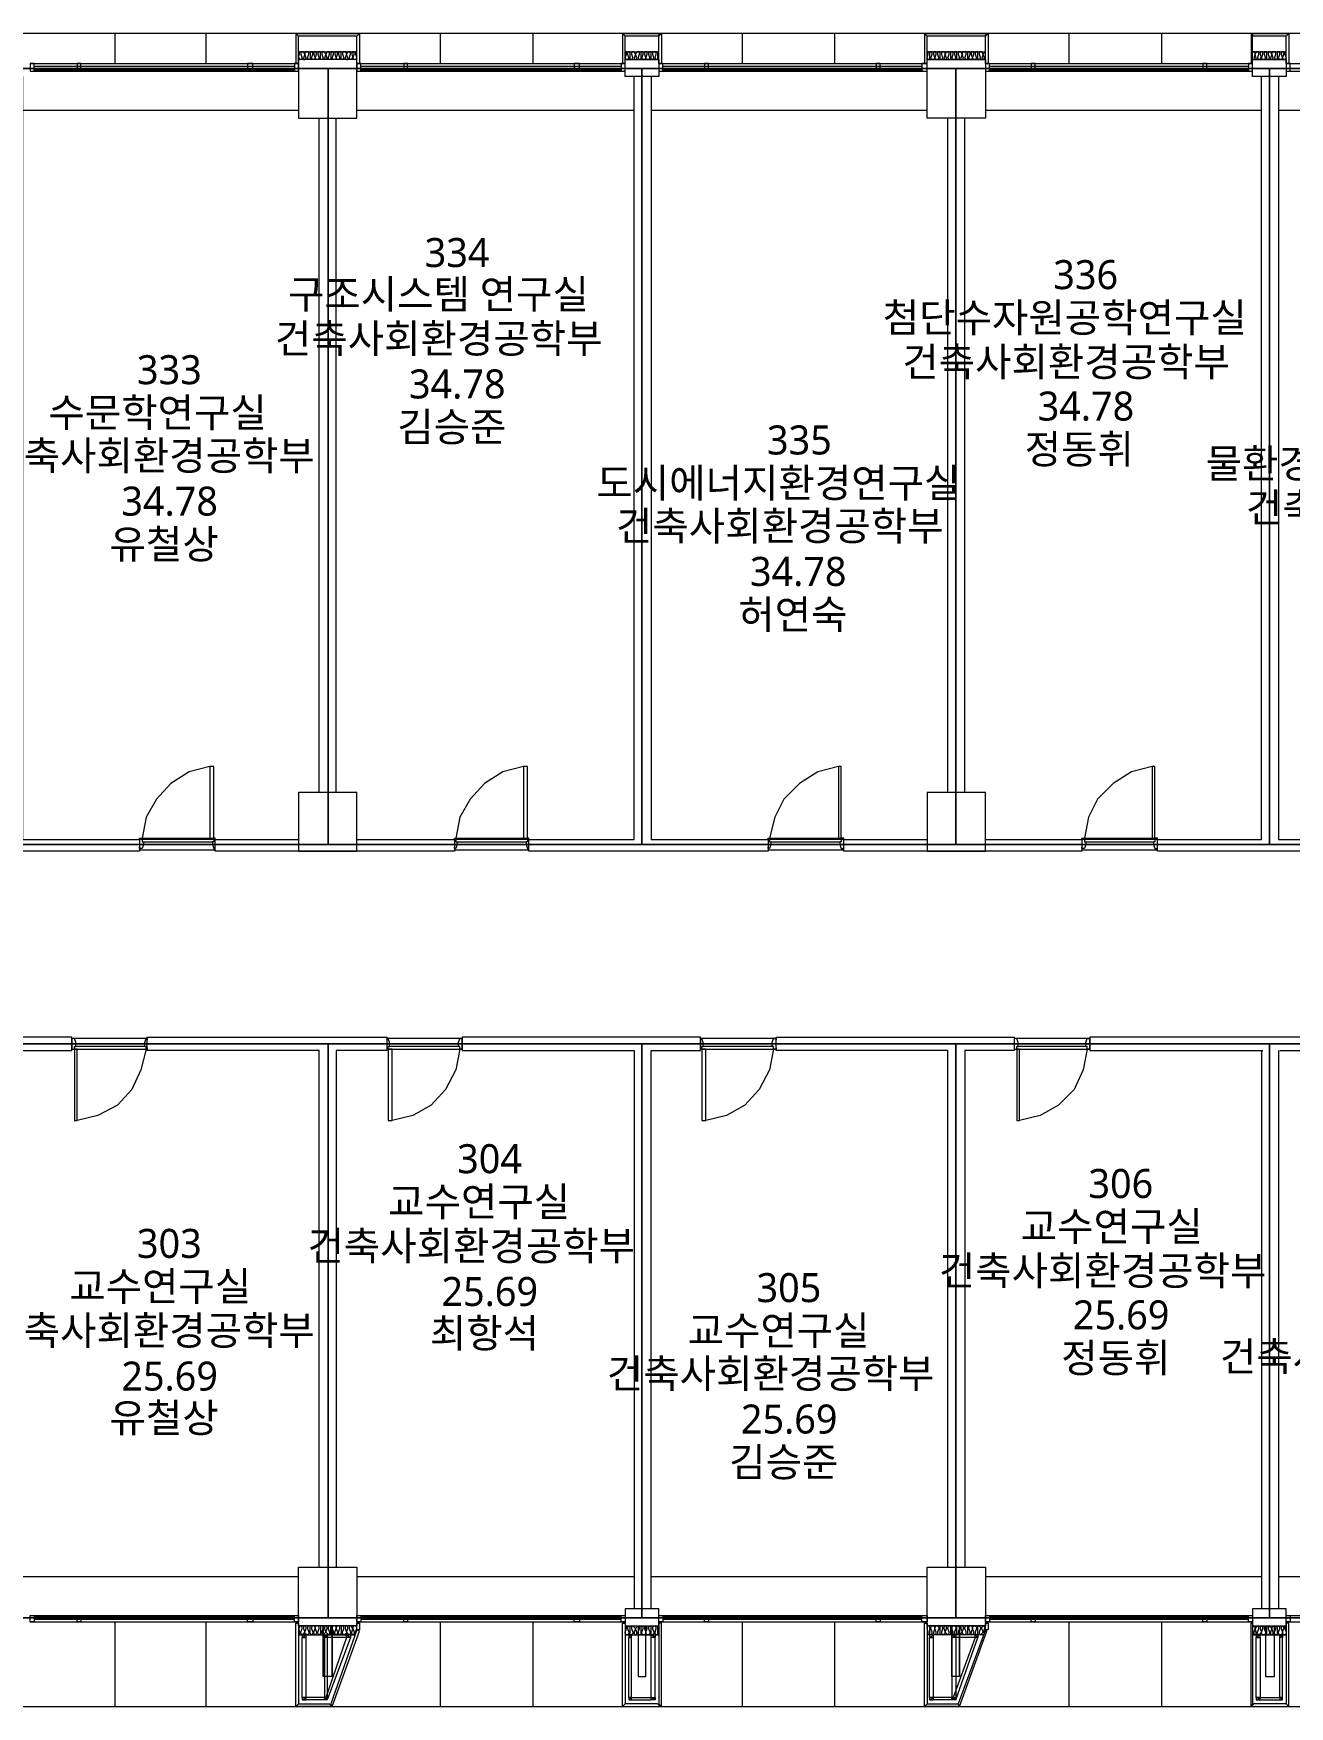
# Model space of a CAD drawing. Header units: millimetres. Extents: x -4020 to 126975, y -1911 to 106713.
# Drawn here: x 30674 to 45675, y 19414 to 39389 of the extents above; entities that cross this region are included whole.
import ezdxf

# ---------------------------------------------------------------- set-up
doc = ezdxf.new("R2010")
doc.units = ezdxf.units.MM
doc.layers.add('PDF_문자', color=7, linetype='Continuous')
doc.layers.add('PDF_형상', color=7, linetype='Continuous')
doc.styles.add('PDF 맑은 고딕', font='malgun.ttf')

msp = doc.modelspace()

# ---------------------------------------------------------------- linework, layer by layer
at = {"layer": 'PDF_형상', "lineweight": 5}
for points in [[(66295, 39389), (20158, 39389)], [(31646, 39389), (31646, 39031)], [(32734, 39389), (32734, 39031)], [(35532, 39389), (35532, 39031)], [(36636, 39389), (36636, 39031)], [(39138, 39389), (39138, 39031)], [(40242, 39389), (40242, 39031)], [(43040, 39389), (43040, 39031)], [(44144, 39389), (44144, 39031)], [(49196, 20471), (45434, 20471), (41688, 20471), (37941, 20471), (34195, 20471), (30433, 20471), (26687, 20471), (22941, 20471), (18946, 20471), (18946, 24466), (18946, 32129), (18946, 38969), (22941, 38969), (26687, 38969), (30433, 38969), (34195, 38969), (37941, 38969), (41688, 38969), (45434, 38969), (49196, 38969)], [(30635, 39031), (33838, 39031)], [(30682, 39000), (33791, 39000)], [(30682, 38954), (33791, 38954)], [(34537, 39031), (37739, 39031)], [(34584, 39000), (37693, 39000)], [(34584, 38954), (37693, 38954)], [(38143, 39031), (41346, 39031)], [(38190, 39000), (41283, 39000)], [(38190, 38954), (41283, 38954)], [(42045, 39078), (42045, 38378), (41346, 38378), (41346, 39078)], [(42045, 39031), (45232, 39031)], [(42092, 39000), (45185, 39000)], [(42092, 38954), (45185, 38954)], [(45636, 39031), (48838, 39031)], [(30542, 38876), (30542, 29767), (31941, 29767), (31941, 29627), (29096, 29627), (29096, 29767), (30340, 29767), (30340, 38876)], [(30635, 38938), (33838, 38938)], [(34537, 38938), (37739, 38938)], [(38050, 38876), (38050, 29767), (39449, 29767), (39449, 29627), (36589, 29627), (36589, 29767), (37848, 29767), (37848, 38876)], [(38143, 38938), (41346, 38938)], [(42045, 38938), (45232, 38938)], [(45543, 38876), (45543, 29767), (46942, 29767), (46942, 29627), (44097, 29627), (44097, 29767), (45341, 29767), (45341, 38876)], [(45636, 38938), (48838, 38938)], [(30542, 38472), (33838, 38472)], [(34086, 30326), (34086, 38378)], [(34288, 30326), (34288, 38378)], [(34537, 38472), (37848, 38472)], [(38050, 38472), (41346, 38472)], [(41594, 30326), (41594, 38378)], [(41796, 30326), (41796, 38378)], [(42045, 38472), (45341, 38472)], [(45543, 38472), (48838, 38472)], [(32781, 30637), (32532, 30575), (32314, 30435), (32143, 30248), (32019, 30031), (31972, 29782), (32781, 29782)], [(36527, 30637), (36278, 30575), (36060, 30435), (35889, 30248), (35765, 30031), (35718, 29782), (36527, 29782)], [(40289, 30637), (40040, 30575), (39822, 30435), (39636, 30248), (39527, 30031), (39465, 29782), (40289, 29782)], [(44035, 30637), (43786, 30575), (43569, 30435), (43382, 30248), (43273, 30031), (43227, 29782), (44035, 29782)], [(34537, 29627), (34537, 30326), (33838, 30326), (33838, 29627)], [(42045, 29627), (42045, 30326), (41346, 30326), (41346, 29627)], [(31941, 29767), (31941, 29782), (31972, 29782), (31972, 29736), (31988, 29736), (31988, 29704), (31972, 29658), (31941, 29658), (31941, 29673)], [(32843, 29767), (32843, 29782), (32827, 29782), (32827, 29736), (32812, 29736), (32812, 29704), (32827, 29658), (32843, 29658), (32843, 29673)], [(34537, 29767), (35703, 29767), (35703, 29627), (32843, 29627), (32843, 29767), (33838, 29767)], [(35703, 29767), (35703, 29782), (35718, 29782), (35718, 29736), (35734, 29736), (35734, 29704), (35718, 29658), (35703, 29658), (35703, 29673)], [(36589, 29767), (36589, 29782), (36573, 29782), (36573, 29736), (36558, 29736), (36558, 29704), (36573, 29658), (36589, 29658), (36589, 29673)], [(39449, 29767), (39449, 29782), (39465, 29782), (39465, 29736), (39480, 29736), (39480, 29704), (39465, 29658), (39449, 29658), (39449, 29673)], [(40351, 29767), (40351, 29782), (40320, 29782), (40320, 29736), (40304, 29736), (40304, 29704), (40320, 29658), (40351, 29658), (40351, 29673)], [(42045, 29767), (43195, 29767), (43195, 29627), (40351, 29627), (40351, 29767), (41346, 29767)], [(43195, 29767), (43195, 29782), (43227, 29782), (43227, 29736), (43242, 29736), (43242, 29704), (43227, 29658), (43195, 29658), (43195, 29673)], [(44097, 29767), (44097, 29782), (44066, 29782), (44066, 29736), (44050, 29736), (44050, 29704), (44066, 29658), (44097, 29658), (44097, 29673)], [(49196, 29704), (45434, 29704), (41688, 29704), (37941, 29704), (34195, 29704), (30433, 29704), (26687, 29704), (22941, 29704), (22941, 27326), (26687, 27326), (30433, 27326), (34195, 27326), (37941, 27326), (41688, 27326), (45434, 27326), (49196, 27326)], [(31988, 29736), (32812, 29736)], [(35734, 29736), (36558, 29736)], [(39480, 29736), (40304, 29736)], [(43242, 29736), (44050, 29736)], [(30542, 20580), (30542, 27248), (31133, 27248), (31133, 27404), (28288, 27404), (28288, 27248), (30340, 27248), (30340, 20580)], [(31133, 27279), (31133, 27264), (31164, 27264), (31164, 27295), (31179, 27295), (31179, 27342), (31164, 27388), (31133, 27388), (31133, 27373)], [(32034, 27279), (32034, 27264), (32019, 27264), (32019, 27295), (32003, 27295), (32003, 27342), (32019, 27388), (32034, 27388), (32034, 27373)], [(34086, 21077), (34086, 27248), (32034, 27248), (32034, 27404), (34895, 27404), (34895, 27248), (34288, 27248), (34288, 21077)], [(34895, 27279), (34895, 27264), (34910, 27264), (34910, 27295), (34926, 27295), (34926, 27342), (34910, 27388), (34895, 27388), (34895, 27373)], [(35796, 27279), (35796, 27264), (35765, 27264), (35765, 27295), (35750, 27295), (35750, 27342), (35765, 27388), (35796, 27388), (35796, 27373)], [(38050, 20580), (38050, 27248), (38641, 27248), (38641, 27404), (35796, 27404), (35796, 27248), (37848, 27248), (37848, 20580)], [(38641, 27279), (38641, 27264), (38656, 27264), (38656, 27295), (38672, 27295), (38672, 27342), (38656, 27388), (38641, 27388), (38641, 27373)], [(39542, 27279), (39542, 27264), (39511, 27264), (39511, 27295), (39496, 27295), (39496, 27342), (39511, 27388), (39542, 27388), (39542, 27373)], [(41594, 21077), (41594, 27248), (39542, 27248), (39542, 27404), (42387, 27404), (42387, 27248), (41796, 27248), (41796, 21077)], [(42387, 27279), (42387, 27264), (42418, 27264), (42418, 27295), (42434, 27295), (42434, 27342), (42418, 27388), (42387, 27388), (42387, 27373)], [(43289, 27279), (43289, 27264), (43258, 27264), (43258, 27295), (43242, 27295), (43242, 27342), (43258, 27388), (43289, 27388), (43289, 27373)], [(45558, 27248), (46149, 27248), (46149, 27404), (43289, 27404), (43289, 27248), (45356, 27248)], [(32003, 27295), (31179, 27295)], [(31195, 27264), (32019, 27264), (31957, 27015), (31848, 26782), (31677, 26595), (31444, 26471), (31195, 26409)], [(35750, 27295), (34926, 27295)], [(34957, 27264), (35765, 27264), (35718, 27015), (35594, 26782), (35423, 26595), (35205, 26471), (34957, 26409)], [(39496, 27295), (38672, 27295)], [(38703, 27264), (39511, 27264), (39465, 27015), (39340, 26782), (39169, 26595), (38952, 26471), (38703, 26409)], [(43242, 27295), (42434, 27295)], [(42449, 27264), (43258, 27264), (43211, 27015), (43102, 26782), (42916, 26595), (42698, 26471), (42449, 26409)], [(45341, 27248), (45341, 20580)], [(45543, 27248), (45543, 20580)], [(30542, 20968), (33838, 20968)], [(34537, 20968), (37848, 20968)], [(38050, 20968), (41346, 20968)], [(42045, 20968), (45341, 20968)], [(45543, 20968), (48838, 20968)], [(30635, 20502), (33838, 20502)], [(30635, 20424), (33838, 20424)], [(30682, 20486), (33791, 20486)], [(30682, 20455), (33791, 20455)], [(31646, 20424), (31646, 19414)], [(32734, 20424), (32734, 19414)], [(34522, 20284), (34522, 20300), (34537, 20347), (34537, 20362), (34522, 20378), (34506, 20378), (34490, 20362), (34490, 20347), (34506, 20300), (34506, 20284), (34490, 20269), (34475, 20284), (34475, 20300), (34490, 20347), (34475, 20362), (34475, 20378), (34459, 20378), (34444, 20362), (34444, 20347), (34459, 20300), (34459, 20284), (34444, 20269), (34428, 20284), (34413, 20300), (34413, 20284), (34382, 20269), (34366, 20284), (34366, 20300), (34382, 20347), (34382, 20362), (34366, 20378), (34351, 20378), (34351, 20362), (34351, 20347), (34351, 20300), (34351, 20284), (34335, 20269), (34319, 20284), (34319, 20300), (34335, 20347), (34335, 20362), (34319, 20378), (34304, 20378), (34288, 20362), (34288, 20347), (34304, 20300), (34304, 20284), (34288, 20269), (34273, 20284), (34273, 20300), (34288, 20347), (34288, 20362), (34273, 20378), (34257, 20378), (34242, 20362), (34242, 20347), (34257, 20300), (34257, 20284), (34242, 20269), (34226, 20284), (34226, 20300), (34226, 20347), (34226, 20362), (34226, 20378), (34211, 20378), (34195, 20362), (34195, 20347), (34211, 20300), (34211, 20284), (34195, 20269), (34180, 20284), (34164, 20300), (34148, 20284), (34133, 20269), (34117, 20284), (34117, 20300), (34133, 20347), (34133, 20362), (34117, 20378), (34102, 20378), (34102, 20362), (34102, 20347), (34102, 20300), (34102, 20284), (34086, 20269), (34071, 20284), (34071, 20300), (34086, 20347), (34086, 20362), (34071, 20378), (34055, 20378), (34040, 20362), (34040, 20347), (34055, 20300), (34055, 20284), (34040, 20269), (34024, 20284), (34024, 20300), (34040, 20347), (34040, 20362), (34024, 20378), (34009, 20378), (33993, 20362), (33993, 20347), (34009, 20300), (34009, 20284), (33993, 20269), (33977, 20284), (33977, 20300), (33977, 20347), (33977, 20362), (33977, 20378), (33962, 20378), (33946, 20362), (33946, 20347), (33962, 20300), (33962, 20284), (33946, 20269), (33915, 20284), (33915, 20300), (33900, 20284), (33884, 20269), (33869, 20284), (33869, 20300), (33884, 20347), (33884, 20362), (33869, 20378), (33853, 20378), (33853, 20362), (33838, 20347), (33853, 20300), (33853, 20284), (33838, 20269), (34522, 20269)], [(34242, 19771), (34242, 20378), (34242, 19771), (34133, 19771), (34133, 20378), (34133, 19771)], [(34537, 20502), (37739, 20502)], [(34537, 20424), (37739, 20424)], [(34568, 20315), (34537, 20331), (34537, 20409), (34568, 20409), (34568, 20331), (34537, 20331)], [(34584, 20486), (37693, 20486)], [(34584, 20455), (37693, 20455)], [(35532, 20424), (35532, 19414)], [(36636, 20424), (36636, 19414)], [(38143, 20378), (38128, 20362), (38128, 20347), (38128, 20300), (38128, 20284), (38128, 20269), (38112, 20269), (38097, 20284), (38097, 20300), (38112, 20347), (38112, 20362), (38097, 20378), (38066, 20362), (38066, 20347), (38081, 20300), (38081, 20284), (38066, 20269), (38050, 20269), (38050, 20284), (38050, 20300), (38050, 20347), (38050, 20362), (38035, 20378), (38019, 20362), (38019, 20347), (38035, 20300), (38035, 20284), (38019, 20269), (38004, 20269), (37988, 20284), (37988, 20300), (38004, 20347), (38004, 20362), (37988, 20378), (37972, 20362), (37972, 20347), (37988, 20300), (37988, 20284), (37972, 20269), (37957, 20269), (37941, 20284), (37941, 20300), (37957, 20347), (37957, 20362), (37941, 20378), (37926, 20362), (37926, 20347), (37926, 20300), (37926, 20284), (37926, 20269), (37910, 20269), (37895, 20284), (37895, 20300), (37910, 20347), (37910, 20362), (37895, 20378), (37879, 20362), (37864, 20347), (37848, 20362), (37833, 20378), (37817, 20362), (37817, 20347), (37833, 20300), (37833, 20284), (37817, 20269), (37801, 20269), (37801, 20284), (37801, 20300), (37801, 20347), (37801, 20362), (37786, 20378), (37770, 20362), (37770, 20347), (37786, 20300), (37786, 20284), (37770, 20269), (37755, 20269), (37739, 20284), (37739, 20300), (37755, 20347), (37755, 20362), (37739, 20378)], [(37895, 20378), (37895, 19771), (37988, 19771), (37988, 20378)], [(38143, 20502), (41346, 20502)], [(38143, 20424), (41346, 20424)], [(38190, 20486), (41283, 20486)], [(38190, 20455), (41283, 20455)], [(39138, 20424), (39138, 19414)], [(40242, 20424), (40242, 19414)], [(42014, 20269), (41346, 20269), (41361, 20284), (41361, 20300), (41346, 20347), (41346, 20362), (41361, 20378), (41377, 20378), (41377, 20362), (41377, 20347), (41377, 20300), (41377, 20284), (41392, 20269), (41408, 20284), (41408, 20300), (41392, 20347), (41392, 20362), (41408, 20378), (41423, 20378), (41439, 20362), (41439, 20347), (41423, 20300), (41423, 20284), (41439, 20269), (41454, 20284), (41454, 20300), (41439, 20347), (41439, 20362), (41454, 20378), (41470, 20378), (41486, 20362), (41486, 20347), (41470, 20300), (41470, 20284), (41486, 20269), (41501, 20284), (41501, 20300), (41501, 20347), (41501, 20362), (41501, 20378), (41517, 20378), (41532, 20362), (41532, 20347), (41517, 20300), (41517, 20284), (41532, 20269), (41563, 20284), (41563, 20300), (41579, 20284), (41594, 20269), (41610, 20284), (41610, 20300), (41594, 20347), (41594, 20362), (41610, 20378), (41625, 20378), (41625, 20362), (41625, 20347), (41625, 20300), (41625, 20284), (41641, 20269), (41641, 19523), (41423, 19523), (41423, 20238)], [(41936, 20238), (41688, 20238), (41641, 20269), (41657, 20284), (41657, 20300), (41641, 20347), (41641, 20362), (41657, 20378), (41672, 20378), (41688, 20362), (41688, 20347), (41672, 20300), (41672, 20284), (41688, 20269), (41703, 20284), (41703, 20300), (41703, 20347), (41703, 20362), (41703, 20378), (41719, 20378), (41734, 20362), (41734, 20347), (41719, 20300), (41719, 20284), (41734, 20269), (41750, 20284), (41765, 20300), (41765, 20284), (41796, 20269), (41812, 20284), (41812, 20300), (41796, 20347), (41796, 20362), (41812, 20378), (41828, 20378), (41828, 20362), (41828, 20347), (41828, 20300), (41828, 20284), (41843, 20269), (41859, 20284), (41859, 20300), (41843, 20347), (41843, 20362), (41859, 20378), (41874, 20378), (41890, 20362), (41890, 20347), (41874, 20300), (41874, 20284), (41890, 20269), (41905, 20284), (41905, 20300), (41890, 20347), (41890, 20362), (41905, 20378), (41921, 20378), (41936, 20362), (41936, 20347), (41921, 20300), (41921, 20284), (41936, 20269), (41952, 20284), (41952, 20300), (41952, 20347), (41952, 20362), (41952, 20378), (41967, 20378), (41983, 20362), (41983, 20347), (41967, 20300), (41967, 20284), (41983, 20269), (41999, 20284), (42014, 20300), (41999, 20347), (41999, 20362), (42014, 20378), (42030, 20362), (42030, 20347), (42014, 20300), (42030, 20284)], [(41734, 19771), (41734, 20378), (41734, 19771), (41641, 19771), (41641, 20378), (41641, 19771)], [(42045, 20502), (45232, 20502)], [(42045, 20424), (45232, 20424)], [(42061, 20315), (42045, 20331), (42045, 20409), (42076, 20409), (42076, 20331), (42045, 20331)], [(42092, 20486), (45185, 20486)], [(42092, 20455), (45185, 20455)], [(43040, 20424), (43040, 19414)], [(44144, 20424), (44144, 19414)], [(45387, 20378), (45372, 20362), (45372, 20347), (45387, 20300), (45387, 20284), (45372, 20269), (45356, 20269), (45341, 20284), (45341, 20300), (45356, 20347), (45356, 20362), (45341, 20378), (45325, 20362), (45325, 20347), (45341, 20300), (45325, 20284), (45325, 20269), (45310, 20269), (45294, 20284), (45294, 20300), (45310, 20347), (45310, 20362), (45294, 20378), (45278, 20362), (45263, 20347), (45263, 20362), (45232, 20378)], [(45636, 20378), (45620, 20362), (45620, 20347), (45636, 20300), (45636, 20284), (45620, 20269), (45605, 20269), (45589, 20284), (45589, 20300), (45605, 20347), (45605, 20362), (45589, 20378), (45574, 20362), (45574, 20347), (45589, 20300), (45589, 20284), (45574, 20269), (45558, 20269), (45543, 20284), (45543, 20300), (45558, 20347), (45558, 20362), (45543, 20378), (45527, 20362), (45527, 20347), (45527, 20300), (45527, 20284), (45527, 20269), (45512, 20269), (45496, 20284), (45496, 20300), (45512, 20347), (45512, 20362), (45496, 20378)], [(45636, 20502), (48838, 20502)], [(45636, 20424), (48838, 20424)], [(33884, 19523), (33884, 20238), (33931, 20269)], [(34413, 20269), (34459, 20238), (34180, 19492), (34148, 19523), (33931, 19523), (33931, 20238)], [(34428, 20238), (34180, 20238), (34148, 20269), (34148, 19523)], [(34428, 20269), (34180, 20269), (34180, 20238), (34148, 20238), (34148, 20269), (34180, 20269), (34180, 19523)], [(34413, 20238), (34164, 19523)], [(37739, 20269), (38143, 20269)], [(37786, 19523), (37786, 20238), (37817, 20269)], [(37786, 19492), (37817, 19523), (37817, 20238)], [(37817, 19523), (38050, 19523), (38050, 20238)], [(38097, 19523), (38097, 20238), (38050, 20269)], [(41377, 19523), (41377, 20238), (41423, 20269)], [(41641, 19523), (41688, 19492), (41952, 20238), (41921, 20269)], [(41921, 20238), (41657, 19523)], [(41936, 20269), (41688, 20269), (41688, 19523)], [(45232, 20269), (45636, 20269)], [(45278, 19523), (45278, 20238), (45325, 20269)], [(45325, 20238), (45325, 19523), (45558, 19523), (45558, 20238)], [(45589, 19523), (45558, 19523), (45558, 19492), (45589, 19492), (45589, 19523), (45589, 20238), (45558, 20269)], [(19568, 19414), (108810, 19414)], [(33884, 19492), (33931, 19523)], [(34148, 19492), (33931, 19492)], [(37817, 19492), (38050, 19492)], [(38097, 19492), (38050, 19523)], [(41377, 19492), (41423, 19523)], [(41641, 19492), (41423, 19492)], [(45278, 19492), (45325, 19523)], [(45325, 19492), (45558, 19492)], [(45589, 19492), (45558, 19523)]]:
    msp.add_lwpolyline(points, dxfattribs=at)
for points in [[(33838, 39358), (33806, 39389), (33806, 39031), (33838, 39031), (33838, 39358), (33806, 39389), (34568, 39389), (34537, 39358)], [(34537, 39358), (34568, 39389), (34568, 39031), (34537, 39031)], [(37739, 39358), (37708, 39389), (38159, 39389), (38128, 39358), (37739, 39358), (37708, 39389), (37708, 39031), (37739, 39031)], [(38143, 39358), (38175, 39389), (38175, 39031), (38143, 39031)], [(41346, 39358), (41315, 39389), (42061, 39389), (42030, 39358)], [(41346, 39358), (41315, 39389), (41315, 39031), (41346, 39031)], [(42045, 39358), (42076, 39389), (42076, 39031), (42045, 39031)], [(45247, 39358), (45216, 39389), (45667, 39389), (45636, 39358)], [(45232, 39358), (45216, 39389), (45216, 39031), (45232, 39031)], [(45636, 39358), (45667, 39389), (45667, 39031), (45636, 39031)], [(34522, 39140), (34537, 39093), (34522, 39078), (34506, 39078), (34490, 39093), (34506, 39140), (34506, 39171), (34490, 39171), (34475, 39171), (34475, 39140), (34490, 39093), (34475, 39093), (34475, 39078), (34459, 39078), (34444, 39093), (34459, 39140), (34459, 39171), (34444, 39171), (34428, 39171), (34413, 39140), (34413, 39171), (34382, 39171), (34366, 39171), (34366, 39140), (34382, 39093), (34366, 39078), (34351, 39078), (34351, 39093), (34351, 39140), (34351, 39171), (34335, 39171), (34319, 39171), (34319, 39140), (34335, 39093), (34319, 39078), (34304, 39078), (34288, 39093), (34304, 39140), (34304, 39171), (34288, 39171), (34273, 39171), (34273, 39140), (34288, 39093), (34273, 39078), (34257, 39078), (34242, 39093), (34257, 39140), (34257, 39171), (34242, 39171), (34226, 39171), (34226, 39140), (34226, 39093), (34226, 39078), (34211, 39078), (34195, 39093), (34211, 39140), (34211, 39171), (34195, 39171), (34180, 39171), (34164, 39140), (34148, 39171), (34133, 39171), (34117, 39171), (34117, 39140), (34133, 39093), (34117, 39078), (34102, 39078), (34102, 39093), (34102, 39140), (34102, 39171), (34086, 39171), (34071, 39171), (34071, 39140), (34086, 39093), (34071, 39078), (34055, 39078), (34040, 39093), (34055, 39140), (34055, 39171), (34040, 39171), (34024, 39171), (34024, 39140), (34040, 39093), (34024, 39078), (34009, 39078), (33993, 39093), (34009, 39140), (34009, 39171), (33993, 39171), (33977, 39171), (33977, 39140), (33977, 39093), (33977, 39078), (33962, 39078), (33946, 39093), (33962, 39140), (33962, 39171), (33946, 39171), (33915, 39171), (33915, 39140), (33900, 39171), (33884, 39171), (33869, 39171), (33869, 39140), (33884, 39093), (33869, 39078), (33853, 39078), (33853, 39093), (33838, 39093), (33853, 39140), (33853, 39171), (33838, 39171), (34537, 39171), (34522, 39171)], [(38128, 39140), (38128, 39093), (38128, 39078), (38112, 39078), (38097, 39093), (38112, 39140), (38112, 39171), (38097, 39171), (38066, 39171), (38066, 39140), (38081, 39093), (38066, 39078), (38050, 39078), (38050, 39093), (38050, 39140), (38050, 39171), (38035, 39171), (38019, 39171), (38019, 39140), (38035, 39093), (38019, 39078), (38004, 39078), (37988, 39093), (38004, 39140), (38004, 39171), (37988, 39171), (37972, 39171), (37972, 39140), (37988, 39093), (37972, 39078), (37957, 39078), (37941, 39093), (37957, 39140), (37957, 39171), (37941, 39171), (37926, 39171), (37926, 39140), (37926, 39093), (37926, 39078), (37910, 39078), (37895, 39093), (37910, 39140), (37910, 39171), (37895, 39171), (37879, 39171), (37864, 39140), (37848, 39171), (37833, 39171), (37817, 39171), (37817, 39140), (37833, 39093), (37817, 39078), (37801, 39078), (37801, 39093), (37801, 39140), (37801, 39171), (37786, 39171), (37770, 39171), (37770, 39140), (37786, 39093), (37770, 39078), (37755, 39078), (37739, 39093), (37755, 39140), (37755, 39171), (37739, 39171), (38143, 39171), (38128, 39171)], [(42014, 39140), (41999, 39171), (41983, 39171), (41967, 39171), (41967, 39140), (41983, 39093), (41967, 39078), (41952, 39078), (41952, 39093), (41952, 39140), (41952, 39171), (41936, 39171), (41921, 39171), (41921, 39140), (41936, 39093), (41921, 39078), (41905, 39078), (41890, 39093), (41905, 39140), (41905, 39171), (41890, 39171), (41874, 39171), (41874, 39140), (41890, 39093), (41874, 39078), (41859, 39078), (41843, 39093), (41859, 39140), (41859, 39171), (41843, 39171), (41828, 39171), (41828, 39140), (41828, 39093), (41828, 39078), (41812, 39078), (41796, 39093), (41812, 39140), (41812, 39171), (41796, 39171), (41765, 39171), (41765, 39140), (41750, 39171), (41734, 39171), (41719, 39171), (41719, 39140), (41734, 39093), (41719, 39078), (41703, 39078), (41703, 39093), (41703, 39140), (41703, 39171), (41688, 39171), (41672, 39171), (41672, 39140), (41688, 39093), (41672, 39078), (41657, 39078), (41641, 39093), (41657, 39140), (41657, 39171), (41641, 39171), (41625, 39171), (41625, 39140), (41625, 39093), (41625, 39078), (41610, 39078), (41594, 39093), (41610, 39140), (41610, 39171), (41594, 39171), (41579, 39171), (41563, 39140), (41563, 39171), (41532, 39171), (41517, 39171), (41517, 39140), (41532, 39093), (41517, 39078), (41501, 39078), (41501, 39093), (41501, 39140), (41501, 39171), (41486, 39171), (41470, 39171), (41470, 39140), (41486, 39093), (41470, 39078), (41454, 39078), (41439, 39093), (41454, 39140), (41454, 39171), (41439, 39171), (41423, 39171), (41423, 39140), (41439, 39093), (41423, 39078), (41408, 39078), (41392, 39093), (41408, 39140), (41408, 39171), (41392, 39171), (41377, 39171), (41377, 39140), (41377, 39093), (41377, 39078), (41361, 39078), (41346, 39093), (41361, 39140), (41361, 39171), (41346, 39171), (42045, 39171), (42030, 39171)], [(45620, 39140), (45636, 39093), (45620, 39078), (45605, 39078), (45589, 39093), (45605, 39140), (45605, 39171), (45589, 39171), (45574, 39171), (45574, 39140), (45589, 39093), (45574, 39078), (45558, 39078), (45543, 39093), (45558, 39140), (45558, 39171), (45543, 39171), (45527, 39171), (45527, 39140), (45527, 39093), (45527, 39078), (45512, 39078), (45496, 39093), (45512, 39140), (45512, 39171), (45496, 39171), (45465, 39171), (45465, 39140), (45449, 39171), (45434, 39171), (45418, 39171), (45418, 39140), (45434, 39093), (45418, 39078), (45403, 39078), (45403, 39093), (45403, 39140), (45403, 39171), (45387, 39171), (45372, 39171), (45372, 39140), (45387, 39093), (45372, 39078), (45356, 39078), (45341, 39093), (45356, 39140), (45356, 39171), (45341, 39171), (45325, 39171), (45325, 39140), (45341, 39093), (45325, 39093), (45325, 39078), (45310, 39078), (45294, 39093), (45310, 39140), (45310, 39171), (45294, 39171), (45278, 39171), (45263, 39140), (45263, 39171), (45232, 39171), (45636, 39171), (45620, 39171)], [(34195, 38969), (30433, 38969), (30433, 29704), (34195, 29704)], [(30635, 38938), (30682, 38938), (30682, 39031), (30635, 39031)], [(31195, 38938), (31242, 38938), (31242, 39031), (31195, 39031)], [(33231, 38938), (33293, 38938), (33293, 39031), (33231, 39031)], [(33791, 38938), (33838, 38938), (33838, 39031), (33791, 39031)], [(34537, 39078), (33838, 39078), (33838, 38378), (34537, 38378)], [(34537, 39078), (33838, 39078), (33838, 38378), (34537, 38378)], [(33915, 39140), (33900, 39093), (33900, 39078), (33915, 39078), (33931, 39093)], [(34164, 39140), (34148, 39093), (34164, 39078), (34180, 39093)], [(37941, 38969), (34195, 38969), (34195, 29704), (37941, 29704)], [(34413, 39140), (34397, 39093), (34413, 39078), (34428, 39078), (34428, 39093)], [(34537, 38938), (34584, 38938), (34584, 39031), (34537, 39031)], [(35097, 38938), (35143, 38938), (35143, 39031), (35097, 39031)], [(37133, 38938), (37195, 38938), (37195, 39031), (37133, 39031)], [(37693, 38938), (37739, 38938), (37739, 39031), (37693, 39031)], [(37739, 38876), (37739, 39078), (38143, 39078), (38143, 38876)], [(37864, 39140), (37848, 39093), (37864, 39078), (37879, 39078), (37879, 39093)], [(41688, 38969), (37941, 38969), (37941, 29704), (41688, 29704)], [(38143, 38938), (38190, 38938), (38190, 39031), (38143, 39031)], [(38687, 38938), (38734, 38938), (38734, 39031), (38687, 39031)], [(40739, 38938), (40786, 38938), (40786, 39031), (40739, 39031)], [(41283, 38938), (41346, 38938), (41346, 39031), (41283, 39031)], [(41346, 39078), (42045, 39078), (42045, 38378), (41346, 38378)], [(41563, 39140), (41548, 39093), (41563, 39078), (41579, 39078), (41579, 39093)], [(45434, 38969), (41688, 38969), (41688, 29704), (45434, 29704)], [(41765, 39140), (41750, 39093), (41750, 39078), (41765, 39078), (41781, 39093)], [(42014, 39140), (41999, 39093), (42014, 39078), (42030, 39093)], [(42045, 38938), (42092, 38938), (42092, 39031), (42045, 39031)], [(42589, 38938), (42636, 38938), (42636, 39031), (42589, 39031)], [(44641, 38938), (44688, 38938), (44688, 39031), (44641, 39031)], [(45185, 38938), (45232, 38938), (45232, 39031), (45185, 39031)], [(45636, 38876), (45232, 38876), (45232, 39078), (45636, 39078)], [(45263, 39140), (45247, 39093), (45263, 39078), (45278, 39078), (45278, 39093)], [(49196, 38969), (45434, 38969), (45434, 29704), (49196, 29704)], [(45465, 39140), (45449, 39093), (45449, 39078), (45465, 39078), (45481, 39093)], [(45636, 38938), (45683, 38938), (45683, 39031), (45636, 39031)], [(32827, 29782), (32827, 30637), (32781, 30637), (32781, 29782)], [(36573, 29782), (36573, 30637), (36527, 30637), (36527, 29782)], [(40320, 29782), (40320, 30637), (40289, 30637), (40289, 29782)], [(44066, 29782), (44066, 30637), (44035, 30637), (44035, 29782)], [(33838, 29627), (34537, 29627), (34537, 30326), (33838, 30326)], [(41346, 29627), (42045, 29627), (42045, 30326), (41346, 30326)], [(32843, 29767), (31941, 29767), (31941, 29642), (32843, 29642)], [(36589, 29767), (35703, 29767), (35703, 29642), (36589, 29642)], [(40351, 29767), (39449, 29767), (39449, 29642), (40351, 29642)], [(44097, 29767), (43195, 29767), (43195, 29642), (44097, 29642)], [(31133, 27264), (32034, 27264), (32034, 27388), (31133, 27388)], [(34895, 27264), (35796, 27264), (35796, 27388), (34895, 27388)], [(38641, 27264), (39542, 27264), (39542, 27388), (38641, 27388)], [(42387, 27264), (43289, 27264), (43289, 27388), (42387, 27388)], [(34195, 27326), (30433, 27326), (30433, 20471), (34195, 20471)], [(31164, 27264), (31164, 26409), (31195, 26409), (31195, 27264)], [(37941, 27326), (34195, 27326), (34195, 20471), (37941, 20471)], [(34910, 27264), (34910, 26409), (34957, 26409), (34957, 27264)], [(41688, 27326), (37941, 27326), (37941, 20471), (41688, 20471)], [(38656, 27264), (38656, 26409), (38703, 26409), (38703, 27264)], [(45434, 27326), (41688, 27326), (41688, 20471), (45434, 20471)], [(42418, 27264), (42418, 26409), (42449, 26409), (42449, 27264)], [(49196, 27326), (45434, 27326), (45434, 20471), (49196, 20471)], [(33838, 20378), (33838, 21077), (34537, 21077), (34537, 20378)], [(41346, 20378), (41346, 21077), (42045, 21077), (42045, 20378)], [(38143, 20378), (38143, 20580), (37739, 20580), (37739, 20378)], [(45636, 20378), (45636, 20580), (45232, 20580), (45232, 20378)], [(30635, 20502), (30682, 20502), (30682, 20424), (30635, 20424)], [(31195, 20502), (31242, 20502), (31242, 20424), (31195, 20424)], [(33231, 20502), (33293, 20502), (33293, 20424), (33231, 20424)], [(33791, 20502), (33838, 20502), (33838, 20424), (33791, 20424)], [(33838, 20409), (33838, 19445), (33806, 19414), (33806, 20409)], [(33915, 20300), (33931, 20347), (33931, 20362), (33915, 20378), (33900, 20378), (33900, 20362), (33900, 20347)], [(34164, 20300), (34180, 20347), (34180, 20362), (34164, 20378), (34148, 20362), (34148, 20347)], [(34413, 20300), (34428, 20347), (34428, 20362), (34428, 20378), (34413, 20378), (34397, 20362), (34397, 20347)], [(34537, 20502), (34584, 20502), (34584, 20424), (34537, 20424)], [(35097, 20502), (35143, 20502), (35143, 20424), (35097, 20424)], [(37133, 20502), (37195, 20502), (37195, 20424), (37133, 20424)], [(37693, 20502), (37739, 20502), (37739, 20424), (37693, 20424)], [(37739, 19445), (37708, 19414), (37708, 20409), (37739, 20409), (37739, 19445), (37708, 19414), (38159, 19414), (38128, 19445)], [(38143, 20502), (38190, 20502), (38190, 20424), (38143, 20424)], [(38143, 19445), (38175, 19414), (38175, 20409), (38143, 20409)], [(38687, 20502), (38734, 20502), (38734, 20424), (38687, 20424)], [(40739, 20502), (40786, 20502), (40786, 20424), (40739, 20424)], [(41283, 20502), (41346, 20502), (41346, 20424), (41283, 20424)], [(41346, 20409), (41346, 19445), (41315, 19414), (41315, 20409)], [(41563, 20300), (41579, 20347), (41579, 20362), (41579, 20378), (41563, 20378), (41548, 20362), (41548, 20347)], [(41765, 20300), (41781, 20347), (41781, 20362), (41765, 20378), (41750, 20378), (41750, 20362), (41750, 20347)], [(42045, 20502), (42092, 20502), (42092, 20424), (42045, 20424)], [(42589, 20502), (42636, 20502), (42636, 20424), (42589, 20424)], [(44641, 20502), (44688, 20502), (44688, 20424), (44641, 20424)], [(45185, 20502), (45232, 20502), (45232, 20424), (45185, 20424)], [(45232, 19445), (45216, 19414), (45216, 20409), (45232, 20409)], [(45465, 20347), (45449, 20362), (45434, 20378), (45418, 20362), (45418, 20347), (45434, 20300), (45434, 20284), (45418, 20269), (45403, 20269), (45403, 20284), (45403, 20300), (45403, 20347), (45403, 20362), (45387, 20378), (45387, 19771), (45496, 19771), (45496, 20378), (45465, 20362)], [(45636, 20502), (45683, 20502), (45683, 20424), (45636, 20424)], [(45636, 19445), (45667, 19414), (45667, 20409), (45636, 20409)], [(33884, 20269), (33884, 20238), (33931, 20238), (33931, 20269)], [(34568, 20315), (34537, 20331), (34226, 19445), (34242, 19414)], [(34459, 20269), (34459, 20238), (34413, 20238), (34413, 20269)], [(37786, 20269), (37786, 20238), (37817, 20238), (37817, 20269)], [(37864, 20347), (37848, 20300), (37848, 20284), (37864, 20269), (37879, 20269), (37879, 20284), (37879, 20300)], [(38097, 20269), (38097, 20238), (38050, 20238), (38050, 20269)], [(41377, 20269), (41377, 20238), (41423, 20238), (41423, 20269)], [(41688, 20269), (41688, 20238), (41641, 20238), (41641, 20269)], [(42061, 20315), (42045, 20331), (41719, 19445), (41734, 19414)], [(41952, 20269), (41952, 20238), (41921, 20238), (41921, 20269)], [(45263, 20347), (45247, 20300), (45247, 20284), (45263, 20269), (45278, 20269), (45278, 20284), (45278, 20300)], [(45278, 20269), (45278, 20238), (45325, 20238), (45325, 20269)], [(45465, 20347), (45449, 20300), (45449, 20284), (45449, 20269), (45465, 20269), (45481, 20284), (45481, 20300)], [(45589, 20269), (45589, 20238), (45558, 20238), (45558, 20269)], [(34211, 19445), (34242, 19414), (33806, 19414), (33838, 19445)], [(33884, 19523), (33884, 19492), (33931, 19492), (33931, 19523)], [(34180, 19523), (34180, 19492), (34148, 19492), (34148, 19523)], [(37786, 19523), (37786, 19492), (37817, 19492), (37817, 19523)], [(38097, 19523), (38097, 19492), (38050, 19492), (38050, 19523)], [(41719, 19445), (41734, 19414), (41315, 19414), (41346, 19445)], [(41377, 19523), (41377, 19492), (41423, 19492), (41423, 19523)], [(41688, 19523), (41688, 19492), (41641, 19492), (41641, 19523)], [(45247, 19445), (45216, 19414), (45667, 19414), (45636, 19445)], [(45278, 19523), (45278, 19492), (45325, 19492), (45325, 19523)]]:
    msp.add_lwpolyline(points, close=True, dxfattribs=at)

# ---------------------------------------------------------------- texts
at = {"layer": 'PDF_문자', "attachment_point": 4, "style": 'PDF 맑은 고딕'}
for s, insert, char_height in [('334', (35346, 36771), 346.4), ('336', (42853, 36507), 346.4), ('구조시스템 연구실', (33713, 36258), 346.4), ('첨단수자원공학연구실', (40817, 35978), 346.4), ('건축사회환경공학부', (33558, 35729), 346.4), ('건축사회환경공학부', (41050, 35450), 346.4), ('333', (31910, 35372), 346.4), ('34.78', (35159, 35201), 346.4), ('수문학연구실', (30853, 34844), 346.4), ('34.78', (42667, 34937), 346.4), ('김승준', (35019, 34673), 346.4), ('건축사회환경공학부', (30122, 34330), 346.4), ('335', (39434, 34533), 346.4), ('정동휘', (42512, 34408), 346.4), ('물환경플랜트공학연구실', (44672, 34237), 346.35), ('도시에너지환경연구실', (37397, 34004), 346.4), ('34.78', (31724, 33802), 346.4), ('건축사회환경공학부', (45154, 33709), 346.4), ('건축사회환경공학부', (37631, 33491), 346.4), ('유철상', (31583, 33274), 346.4), ('34.78', (39231, 32963), 346.4), ('허연숙', (39092, 32434), 346.4), ('304', (35734, 25952), 346.4), ('306', (43273, 25656), 346.4), ('교수연구실', (34910, 25423), 346.4), ('교수연구실', (42465, 25128), 346.4), ('303', (31910, 24941), 346.4), ('건축사회환경공학부', (33946, 24895), 346.4), ('건축사회환경공학부', (41486, 24600), 346.4), ('교수연구실', (31102, 24413), 346.4), ('305', (39309, 24413), 346.4), ('25.69', (35547, 24366), 346.4), ('25.69', (43087, 24087), 346.4), ('건축사회환경공학부', (30122, 23885), 346.4), ('최항석', (35408, 23853), 346.4), ('교수연구실', (38486, 23885), 346.4), ('정동휘', (42947, 23558), 346.4), ('건축사회환경공학부', (44843, 23574), 346.4), ('건축사회환경공학부', (37522, 23371), 346.4), ('25.69', (31724, 23356), 346.4), ('유철상', (31583, 22843), 346.4), ('25.69', (39123, 22843), 346.4), ('김승준', (38983, 22315), 346.4)]:
    msp.add_mtext(s, dxfattribs=dict(at, insert=insert, char_height=char_height))

doc.saveas('drawing.dxf')
